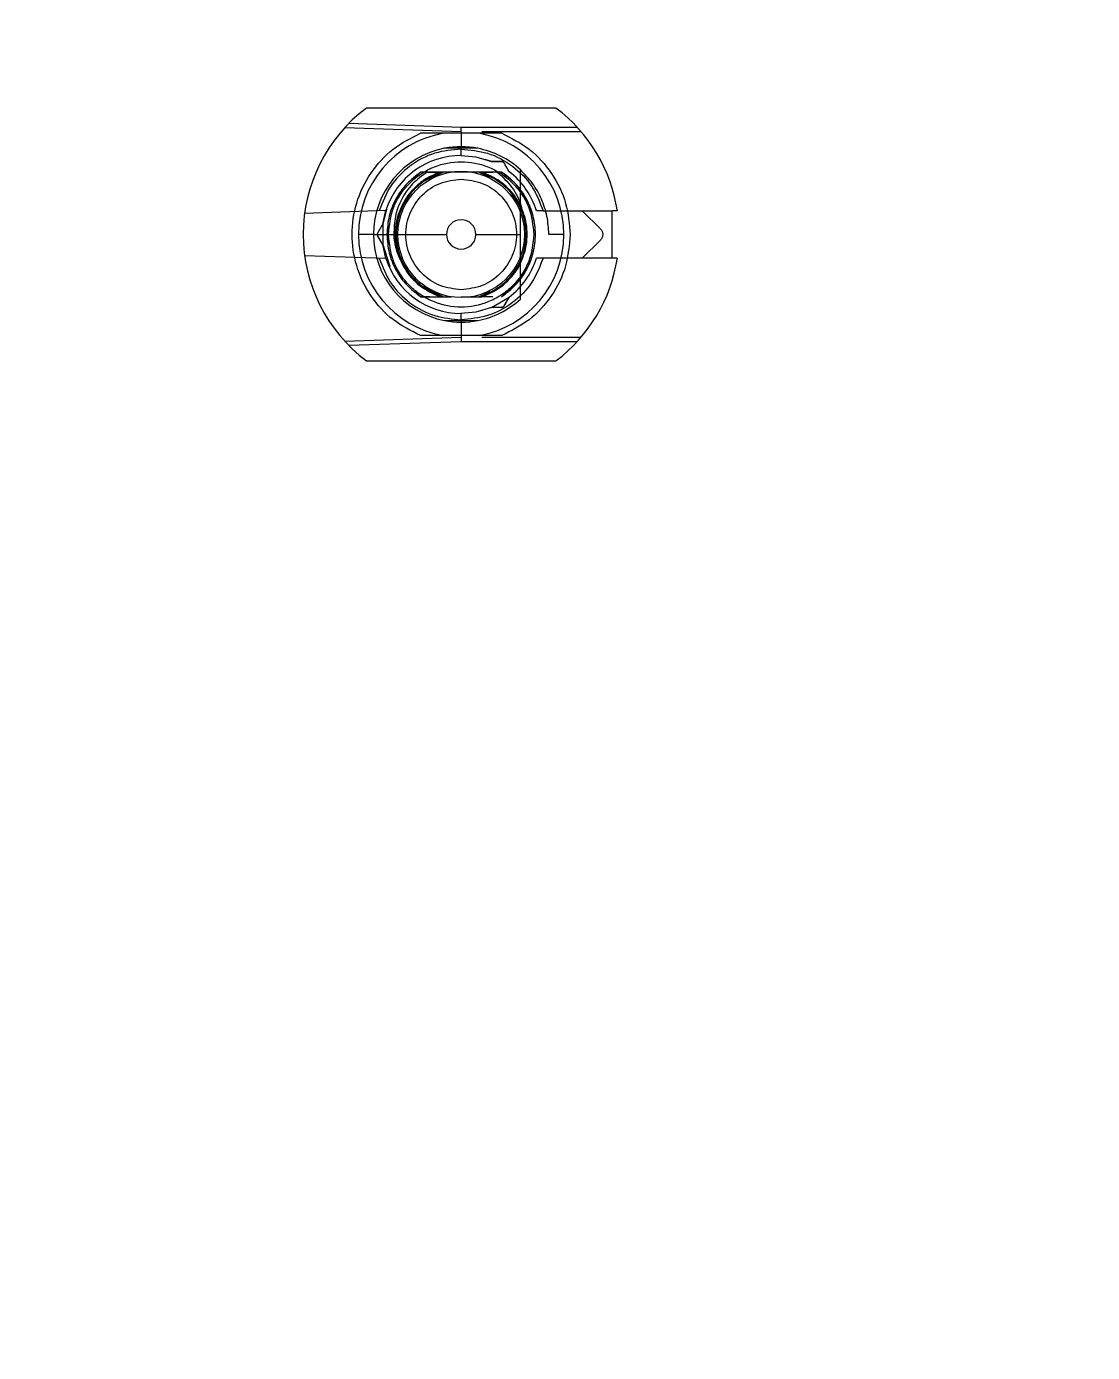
# Model space of a CAD drawing. Header units: millimetres. Extents: x -84 to 500, y -79 to 355.
# Drawn here: x 364.44 to 398.18, y 70.81 to 112.78 of the extents above; entities that cross this region are included whole.
import ezdxf
from ezdxf.lldxf.tags import DXFTag

# ---------------------------------------------------------------- set-up
doc = ezdxf.new("R2010")
doc.units = ezdxf.units.MM
doc.header["$PDSIZE"] = -1
tags = doc.linetypes.add('HIDDEN', pattern=[1.905, 1.27, -0.635]).pattern_tags.tags
tags[6:7] = [DXFTag(74, 4), DXFTag(75, 0), DXFTag(340, '0'), DXFTag(46, 1.0), DXFTag(50, 0.0), DXFTag(44, 0.0), DXFTag(45, 0.0)]
tags[4:5] = [DXFTag(74, 4), DXFTag(75, 0), DXFTag(340, '0'), DXFTag(46, 1.0), DXFTag(50, 0.0), DXFTag(44, 0.0), DXFTag(45, 0.0)]
doc.dimstyles.new('ISO-25', dxfattribs={"dimtxt": 2.5, "dimasz": 2.5, "dimexe": 1.25, "dimexo": 0.625, "dimtad": 1, "dimtxsty": 'Standard', "dimcen": 2.5, "dimadec": 0, "dimazin": 0, "dimtfac": 1, "dimtmove": 0, "dimatfit": 3, "dimfxl": 0, "dimarcsym": 0})

# ---------------------------------------------------------------- blocks, each defined once
blk = doc.blocks.new('*D13')
at = {"color": 0, "linetype": 'ByBlock', "lineweight": -2}
for p, q in [((441.397, 81.35), (448.001, 83.782)), ((448.001, 83.782), (472.474, 83.782)), ((426.45, 81.35), (441.397, 81.35))]:
    blk.add_line(p, q, dxfattribs=at)
at = {"layer": 'DEFPOINTS', "color": 0, "linetype": 'ByBlock'}
blk.add_point((425.45, 81.35), dxfattribs=at)
at = {"color": 0, "linetype": 'ByBlock', "insert": (464.302, 87.056), "char_height": 3.5, "attachment_point": 5}
blk.add_mtext('81,350', dxfattribs=at)
blk = doc.blocks.new('*D89')
at = {"color": 0, "linetype": 'ByBlock', "lineweight": -2}
for p, q in [((407.05, 106.2), (441.147, 106.2)), ((441.147, 106.2), (447.751, 99.125)), ((447.751, 99.125), (474.534, 99.125))]:
    blk.add_line(p, q, dxfattribs=at)
at = {"layer": 'DEFPOINTS', "color": 0, "linetype": 'ByBlock'}
blk.add_point((406.05, 106.2), dxfattribs=at)
at = {"color": 0, "linetype": 'ByBlock', "insert": (465.206, 102.399), "char_height": 3.5, "attachment_point": 5}
blk.add_mtext('106,200', dxfattribs=at)
blk = doc.blocks.new('*D34')
at = {"color": 0, "linetype": 'ByBlock', "lineweight": -2}
for p, q in [((426.45, 146.35), (440.106, 146.35)), ((440.106, 146.35), (446.71, 141.512)), ((446.71, 141.512), (474.683, 141.512))]:
    blk.add_line(p, q, dxfattribs=at)
at = {"layer": 'DEFPOINTS', "color": 0, "linetype": 'ByBlock'}
blk.add_point((425.45, 146.35), dxfattribs=at)
at = {"color": 0, "linetype": 'ByBlock', "insert": (464.761, 144.786), "char_height": 3.5, "attachment_point": 5}
blk.add_mtext('146,350', dxfattribs=at)
blk = doc.blocks.new('*D103')
at = {"color": 0, "linetype": 'ByBlock', "lineweight": -2}
blk.add_line((392.56, 287.37), (392.56, 345.31), dxfattribs=at)
at = {"layer": 'DEFPOINTS', "color": 0, "linetype": 'ByBlock'}
blk.add_point((392.56, 286.37), dxfattribs=at)
at = {"color": 0, "linetype": 'ByBlock', "insert": (389.286, 334.81), "char_height": 3.5, "attachment_point": 5, "rotation": 90}
blk.add_mtext('392,560', dxfattribs=at)
blk = doc.blocks.new('*D60')
at = {"color": 0, "linetype": 'ByBlock', "lineweight": -2}
for p, q in [((429.688, 279.42), (436.292, 282.059)), ((436.292, 282.059), (465.42, 282.059)), ((399.51, 279.42), (429.688, 279.42))]:
    blk.add_line(p, q, dxfattribs=at)
at = {"layer": 'DEFPOINTS', "color": 0, "linetype": 'ByBlock'}
blk.add_point((398.51, 279.42), dxfattribs=at)
at = {"color": 0, "linetype": 'ByBlock', "insert": (454.92, 285.333), "char_height": 3.5, "attachment_point": 5}
blk.add_mtext('279,420', dxfattribs=at)
blk = doc.blocks.new('*D190')
at = {"color": 0, "linetype": 'ByBlock', "lineweight": -2}
for p, q in [((429.827, 280.62), (436.431, 290.705)), ((436.431, 290.705), (464.964, 290.705)), ((361.265, 280.62), (429.827, 280.62))]:
    blk.add_line(p, q, dxfattribs=at)
at = {"layer": 'DEFPOINTS', "color": 0, "linetype": 'ByBlock'}
blk.add_point((360.265, 280.62), dxfattribs=at)
at = {"color": 0, "linetype": 'ByBlock', "insert": (454.762, 293.979), "char_height": 3.5, "attachment_point": 5}
blk.add_mtext('280,620', dxfattribs=at)
blk = doc.blocks.new('*D116')
at = {"color": 0, "linetype": 'ByBlock', "lineweight": -2}
for p, q in [((400.941, 308.34), (400.941, 337.468)), ((407.239, 301.736), (400.941, 308.34)), ((407.239, 211.51), (407.239, 301.736))]:
    blk.add_line(p, q, dxfattribs=at)
at = {"layer": 'DEFPOINTS', "color": 0, "linetype": 'ByBlock'}
blk.add_point((407.239, 210.51), dxfattribs=at)
at = {"color": 0, "linetype": 'ByBlock', "insert": (397.667, 326.968), "char_height": 3.5, "attachment_point": 5, "rotation": 90}
blk.add_mtext('407,239', dxfattribs=at)
blk = doc.blocks.new('*D91')
at = {"color": 0, "linetype": 'ByBlock', "lineweight": -2}
for p, q in [((439.745, 128), (446.349, 133.075)), ((446.349, 133.075), (473.132, 133.075)), ((355.71, 128), (439.745, 128))]:
    blk.add_line(p, q, dxfattribs=at)
at = {"layer": 'DEFPOINTS', "color": 0, "linetype": 'ByBlock'}
blk.add_point((354.71, 128), dxfattribs=at)
at = {"color": 0, "linetype": 'ByBlock', "insert": (463.805, 136.349), "char_height": 3.5, "attachment_point": 5}
blk.add_mtext('128,000', dxfattribs=at)
blk = doc.blocks.new('*D90')
at = {"color": 0, "linetype": 'ByBlock', "lineweight": -2}
for p, q in [((383.58, 122.31), (443.522, 122.31)), ((443.522, 122.31), (450.126, 119.448)), ((450.126, 119.448), (476.944, 119.448))]:
    blk.add_line(p, q, dxfattribs=at)
at = {"layer": 'DEFPOINTS', "color": 0, "linetype": 'ByBlock'}
blk.add_point((382.58, 122.31), dxfattribs=at)
at = {"color": 0, "linetype": 'ByBlock', "insert": (467.599, 122.722), "char_height": 3.5, "attachment_point": 5}
blk.add_mtext('122,310', dxfattribs=at)
blk = doc.blocks.new('*D87')
at = {"color": 0, "linetype": 'ByBlock', "lineweight": -2}
for p, q in [((355.71, 165.32), (436.663, 165.32)), ((436.663, 165.32), (443.267, 154.329)), ((443.267, 154.329), (471.24, 154.329))]:
    blk.add_line(p, q, dxfattribs=at)
at = {"layer": 'DEFPOINTS', "color": 0, "linetype": 'ByBlock'}
blk.add_point((354.71, 165.32), dxfattribs=at)
at = {"color": 0, "linetype": 'ByBlock', "insert": (461.318, 157.603), "char_height": 3.5, "attachment_point": 5}
blk.add_mtext('165,320', dxfattribs=at)
blk = doc.blocks.new('*D86')
at = {"color": 0, "linetype": 'ByBlock', "lineweight": -2}
for p, q in [((435.679, 169.72), (442.283, 178.623)), ((442.283, 178.623), (470.256, 178.623)), ((383.58, 169.72), (435.679, 169.72))]:
    blk.add_line(p, q, dxfattribs=at)
at = {"layer": 'DEFPOINTS', "color": 0, "linetype": 'ByBlock'}
blk.add_point((382.58, 169.72), dxfattribs=at)
at = {"color": 0, "linetype": 'ByBlock', "insert": (460.334, 181.897), "char_height": 3.5, "attachment_point": 5}
blk.add_mtext('169,720', dxfattribs=at)
blk = doc.blocks.new('*D93')
at = {"color": 0, "linetype": 'ByBlock', "lineweight": -2}
for p, q in [((432.054, 211.35), (437.709, 213.37)), ((437.709, 213.37), (464.527, 213.37)), ((426.45, 211.35), (432.054, 211.35))]:
    blk.add_line(p, q, dxfattribs=at)
at = {"layer": 'DEFPOINTS', "color": 0, "linetype": 'ByBlock'}
blk.add_point((425.45, 211.35), dxfattribs=at)
at = {"color": 0, "linetype": 'ByBlock', "insert": (455.182, 216.644), "char_height": 3.5, "attachment_point": 5}
blk.add_mtext('211,350', dxfattribs=at)
blk = doc.blocks.new('*D94')
at = {"color": 0, "linetype": 'ByBlock', "lineweight": -2}
for p, q in [((432.095, 298.31), (435.867, 300.366)), ((435.867, 300.366), (463.84, 300.366)), ((426.491, 298.31), (432.095, 298.31))]:
    blk.add_line(p, q, dxfattribs=at)
at = {"layer": 'DEFPOINTS', "color": 0, "linetype": 'ByBlock'}
blk.add_point((425.491, 298.31), dxfattribs=at)
at = {"color": 0, "linetype": 'ByBlock', "insert": (453.918, 303.64), "char_height": 3.5, "attachment_point": 5}
blk.add_mtext('298,310', dxfattribs=at)
blk = doc.blocks.new('*D100')
at = {"color": 0, "linetype": 'ByBlock', "lineweight": -2}
for p, q in [((438.404, 304.8), (441.522, 311.942)), ((441.522, 311.942), (469.46, 311.942)), ((432.8, 304.8), (438.404, 304.8))]:
    blk.add_line(p, q, dxfattribs=at)
at = {"layer": 'DEFPOINTS', "color": 0, "linetype": 'ByBlock'}
blk.add_point((431.8, 304.8), dxfattribs=at)
at = {"color": 0, "linetype": 'ByBlock', "insert": (459.555, 315.216), "char_height": 3.5, "attachment_point": 5}
blk.add_mtext('304,800', dxfattribs=at)
blk = doc.blocks.new('*D102')
at = {"color": 0, "linetype": 'ByBlock', "lineweight": -2}
for p, q in [((423.034, 313.81), (423.034, 341.188)), ((431.8, 311.404), (423.034, 313.81)), ((431.8, 305.8), (431.8, 311.404))]:
    blk.add_line(p, q, dxfattribs=at)
at = {"layer": 'DEFPOINTS', "color": 0, "linetype": 'ByBlock'}
blk.add_point((431.8, 304.8), dxfattribs=at)
at = {"color": 0, "linetype": 'ByBlock', "insert": (419.76, 331.563), "char_height": 3.5, "attachment_point": 5, "rotation": 90}
blk.add_mtext('431,800', dxfattribs=at)
blk = doc.blocks.new('*D114')
at = {"color": 0, "linetype": 'ByBlock', "lineweight": -2}
for p, q in [((427.163, 240.585), (433.767, 246.415)), ((433.767, 246.415), (462.895, 246.415)), ((407.051, 240.585), (427.163, 240.585))]:
    blk.add_line(p, q, dxfattribs=at)
at = {"layer": 'DEFPOINTS', "color": 0, "linetype": 'ByBlock'}
blk.add_point((406.051, 240.585), dxfattribs=at)
at = {"color": 0, "linetype": 'ByBlock', "insert": (452.395, 249.689), "char_height": 3.5, "attachment_point": 5}
blk.add_mtext('240,585', dxfattribs=at)
blk = doc.blocks.new('*D117')
at = {"color": 0, "linetype": 'ByBlock', "lineweight": -2}
for p, q in [((375.623, 311.577), (375.623, 340.11)), ((378.2, 304.973), (375.623, 311.577)), ((378.2, 242.005), (378.2, 304.973))]:
    blk.add_line(p, q, dxfattribs=at)
at = {"layer": 'DEFPOINTS', "color": 0, "linetype": 'ByBlock'}
blk.add_point((378.2, 241.005), dxfattribs=at)
at = {"color": 0, "linetype": 'ByBlock', "insert": (372.349, 329.907), "char_height": 3.5, "attachment_point": 5, "rotation": 90}
blk.add_mtext('378,200', dxfattribs=at)
blk = doc.blocks.new('*D188')
at = {"color": 0, "linetype": 'ByBlock', "lineweight": -2}
for p, q in [((366.99, 308.283), (366.99, 337.411)), ((375.63, 301.679), (366.99, 308.283)), ((375.63, 176.67), (375.63, 301.679))]:
    blk.add_line(p, q, dxfattribs=at)
at = {"layer": 'DEFPOINTS', "color": 0, "linetype": 'ByBlock'}
blk.add_point((375.63, 175.67), dxfattribs=at)
at = {"color": 0, "linetype": 'ByBlock', "insert": (363.716, 326.911), "char_height": 3.5, "attachment_point": 5, "rotation": 90}
blk.add_mtext('375,630', dxfattribs=at)

msp = doc.modelspace()

# ---------------------------------------------------------------- linework, layer by layer
at = {"color": 7, "linetype": 'Continuous', "lineweight": 15}
for p, q in [((381.2, 110.2), (375.2, 110.2)), ((383.1434, 106.95), (382.975, 106.95)), ((382.975, 105.45), (382.975, 106.95)), ((375.425, 106.2), (374.95, 106.2)), ((375.425, 106.2), (377.7352, 106.2)), ((378.6648, 106.2), (380.075, 106.2)), ((381.45, 106.2), (380.975, 106.2)), ((383.1434, 105.45), (382.975, 105.45)), ((375.2, 102.2), (381.2, 102.2))]:
    msp.add_line(p, q, dxfattribs=at)
at = {"color": 7, "linetype": 'HIDDEN', "lineweight": 0}
for p, q in [((378.2, 109.45), (374.5143, 109.5787)), ((374.6475, 109.7185), (378.2, 109.5944)), ((378.2, 109.45), (378.2, 109.5943)), ((378.2, 109.5943), (381.8713, 109.5943)), ((378.2, 109.45), (378.2, 108.9)), ((381.9997, 109.45), (378.8503, 109.45)), ((378.2, 108.7), (378.2, 108.9)), ((379.1599, 108.5084), (378.9577, 108.5664)), ((379.1599, 108.5084), (379.475, 108.5084)), ((376.9265, 108.175), (376.653, 107.9458)), ((377.5491, 108.175), (376.9265, 108.175)), ((377.5491, 108.175), (377.0368, 107.9116)), ((377.0775, 107.9126), (377.634, 108.175)), ((377.634, 108.175), (377.0775, 107.9126)), ((377.0775, 107.9126), (377.634, 108.175)), ((377.634, 108.175), (377.0775, 107.9126)), ((377.8848, 108.175), (377.1274, 108.175)), ((377.1274, 108.175), (377.5491, 108.175)), ((378.5152, 108.175), (377.8848, 108.175)), ((379.4735, 108.175), (378.5152, 108.175)), ((378.766, 108.175), (379.0833, 108.0254)), ((379.0789, 108.0275), (378.766, 108.175)), ((379.2009, 108.175), (378.8509, 108.175)), ((378.8509, 108.175), (379.2009, 108.175)), ((379.1657, 108.0131), (378.8509, 108.175)), ((379.6518, 108.0256), (379.4735, 108.175)), ((376.3755, 107.6566), (376.1648, 107.375)), ((373.2458, 106.875), (375.8199, 106.9649)), ((375.84, 107.0008), (375.7209, 106.5229)), ((375.7209, 106.5229), (375.8199, 106.9649)), ((380.7937, 106.95), (382.975, 106.95)), ((382.0348, 106.95), (382.6081, 106.3768)), ((375.5634, 106.25), (375.7209, 106.5229)), ((375.7209, 106.5229), (375.7209, 105.8771)), ((375.8832, 106.4649), (375.85, 106.2)), ((375.85, 106.2), (375.8906, 105.8763)), ((375.85, 106.2), (375.8889, 105.8897)), ((375.7209, 105.8771), (375.5634, 106.15)), ((375.8199, 105.4351), (375.7209, 105.8771)), ((375.7209, 105.8771), (375.9411, 105.189)), ((382.6081, 106.0232), (382.0348, 105.45)), ((375.8199, 105.4351), (373.2458, 105.525)), ((382.975, 105.45), (380.7937, 105.45)), ((377.634, 104.225), (376.9285, 104.5862)), ((379.4226, 104.519), (378.8509, 104.225)), ((379.4226, 104.5189), (378.8509, 104.225)), ((380.0892, 104.8024), (379.4735, 104.225)), ((376.729, 104.3904), (376.9265, 104.225)), ((376.7872, 104.3418), (376.9265, 104.225)), ((377.1991, 104.225), (376.9265, 104.225)), ((376.9265, 104.225), (377.5491, 104.225)), ((377.0351, 104.4893), (377.5491, 104.225)), ((377.5491, 104.225), (377.0351, 104.4893)), ((377.634, 104.225), (377.1019, 104.4759)), ((377.1019, 104.4759), (377.634, 104.225)), ((377.634, 104.225), (377.1019, 104.4759)), ((377.1019, 104.4759), (377.634, 104.225)), ((377.1021, 104.4548), (377.5491, 104.225)), ((377.5491, 104.225), (377.1021, 104.4548)), ((377.634, 104.225), (377.1641, 104.4466)), ((377.1642, 104.4465), (377.634, 104.225)), ((377.634, 104.225), (377.8848, 104.225)), ((378.2, 104.225), (378.4681, 104.225)), ((378.2816, 104.225), (378.5152, 104.225)), ((378.5152, 104.225), (378.766, 104.225)), ((379.105, 104.3848), (378.766, 104.225)), ((378.766, 104.225), (379.105, 104.3848)), ((378.8509, 104.225), (379.092, 104.349)), ((379.2009, 104.225), (378.8509, 104.225)), ((379.1599, 103.8916), (379.7191, 104.2145)), ((379.4735, 104.225), (379.7095, 104.4228)), ((379.7191, 104.2145), (379.5616, 103.9416)), ((378.2, 103.5), (378.2, 103.7)), ((377.6756, 103.475), (377.6756, 103.475)), ((378.2, 103.5), (378.2, 102.95)), ((374.5143, 102.8213), (378.2, 102.95)), ((378.2, 102.95), (378.2, 102.8056)), ((378.8503, 102.95), (381.9997, 102.95)), ((378.2, 102.8056), (374.6475, 102.6815)), ((381.8713, 102.8057), (378.2, 102.8057))]:
    msp.add_line(p, q, dxfattribs=at)
at = {"color": 7, "linetype": 'HIDDEN', "lineweight": 0, "flags": 128}
for points in [[(378.2, 108.7), (378.6656, 108.6563), (379.1599, 108.5084)], [(376.9265, 108.175), (376.9265, 108.175)], [(376.9265, 108.175), (376.9265, 108.175)], [(376.9265, 108.175), (376.9265, 108.175)], [(376.9265, 108.175), (376.9265, 108.175)], [(376.9265, 108.175), (376.9265, 108.175)], [(376.9265, 108.175), (376.9265, 108.175)], [(376.9265, 108.175), (376.9265, 108.175)], [(377.1728, 107.9792), (377.1728, 107.9792)], [(377.8848, 108.175), (377.8848, 108.175)], [(378.5152, 108.175), (378.5152, 108.175)], [(379.4735, 108.175), (379.4735, 108.175)], [(379.4735, 108.175), (379.4735, 108.175)], [(379.4735, 108.175), (379.4735, 108.175)], [(379.4735, 108.175), (379.4735, 108.175)], [(379.4735, 108.175), (379.4735, 108.175)], [(379.4735, 108.175), (379.4735, 108.175)], [(379.4735, 108.175), (379.4735, 108.175)], [(379.4735, 108.175), (379.4735, 108.175)], [(376.4208, 107.2272), (376.4208, 107.2272)], [(380.1292, 106.9761), (380.133, 106.9475), (380.1331, 106.9386), (380.1329, 106.9373), (380.1325, 106.9364), (380.1323, 106.9363), (380.1323, 106.9362), (380.1322, 106.9362), (380.1322, 106.9362), (380.1322, 106.9362), (380.1322, 106.9362), (380.1322, 106.9362), (380.1323, 106.9362), (380.1325, 106.9362), (380.1326, 106.9362), (380.1326, 106.9362), (380.1326, 106.9362), (380.1326, 106.9362), (380.1326, 106.9362), (380.1325, 106.9362), (380.1323, 106.9361), (380.1321, 106.9361), (380.132, 106.936), (380.132, 106.936), (380.1319, 106.936), (380.1319, 106.936), (380.1319, 106.936), (380.1319, 106.936), (380.1316, 106.936), (380.1312, 106.9361), (380.1306, 106.9365), (380.1279, 106.9394), (380.0637, 107.0689), (379.9766, 107.2319)], [(376.9265, 104.225), (376.9265, 104.225)], [(377.634, 104.225), (377.634, 104.225)], [(377.634, 104.225), (377.634, 104.225)], [(377.634, 104.225), (377.634, 104.225)], [(377.634, 104.225), (377.634, 104.225)], [(377.634, 104.225), (377.634, 104.225)], [(377.634, 104.225), (377.634, 104.225)], [(377.634, 104.225), (377.634, 104.225)], [(377.634, 104.225), (377.634, 104.225)], [(378.766, 104.225), (378.766, 104.225)], [(378.766, 104.225), (378.766, 104.225)], [(378.766, 104.225), (378.766, 104.225)], [(378.766, 104.225), (378.766, 104.225)], [(378.766, 104.225), (378.766, 104.225)], [(379.4735, 104.225), (379.4735, 104.225)], [(379.1599, 103.8916), (378.6656, 103.7437), (378.1915, 103.7)]]:
    msp.add_lwpolyline(points, dxfattribs=at)
at = {"color": 7, "linetype": 'HIDDEN', "lineweight": 0}
msp.add_circle((378.2, 106.2), 2, dxfattribs=at)
at = {"color": 7, "linetype": 'Continuous', "lineweight": 15}
for radius, start, end in [(5, 126.8699, 233.1301), (5, 8.62693, 53.1301), (3.25, 100.06327, 180), (3.25, 0, 79.93673), (2.775, 100.89295, 180), (2.775, 79.10668, 100.89376), (2.775, 47.49336, 79.10705), (0.4648, 0, 180), (3.25, 180, 259.93673), (2.775, 180, 259.10705), (0.4648, 180, 0), (3.25, 280.06327, 0), (5, 306.8699, 351.37307), (2.775, 280.89324, 312.50663), (2.775, 259.10676, 280.89295)]:
    msp.add_arc((378.2, 106.2), radius, start, end, dxfattribs=at)
at = {"color": 7, "linetype": 'HIDDEN', "lineweight": 0}
for radius, start, end in [(2.5, 90, 162.18431), (2.35, 323.50581, 57.18508), (2.5, 17.4576, 52.57976), (2.5, 197.81569, 270), (2.5, 307.42024, 342.5424)]:
    msp.add_arc((378.2, 106.2), radius, start, end, dxfattribs=at)
at = {"color": 7, "linetype": 'Continuous', "lineweight": 15}
for points, knots in [([(376.9106, 103), (376.6116, 103.1509), (375.9999, 103.4597), (375.2978, 104.243), (374.8494, 105.1827), (374.7014, 106.2), (374.8494, 107.2173), (375.2978, 108.157), (375.9999, 108.9403), (376.6116, 109.2491), (376.9106, 109.4)], [0, 0, 0, 0, 0.1222036, 0.25, 0.3777964, 0.5, 0.6222036, 0.75, 0.8777964, 1, 1, 1, 1]), ([(377.6321, 109.4), (377.6316, 109.4), (377.6304, 109.4), (377.6187, 109.4), (377.5752, 109.4), (377.3787, 109.4), (377.1448, 109.4), (376.9486, 109.4), (376.9106, 109.4)], [0, 0, 0, 0, 0.0169294, 0.0393005, 0.081695, 0.2361978, 0.8521567, 1, 1, 1, 1]), ([(378.7679, 109.4), (378.592, 109.4), (378.2395, 109.4), (377.8464, 109.4), (377.654, 109.4), (377.6321, 109.4)], [0, 0, 0, 0, 0.46910025, 0.93961319, 1, 1, 1, 1]), ([(379.4894, 109.4), (379.3549, 109.4), (379.1811, 109.4), (378.9868, 109.4), (378.9062, 109.4), (378.8522, 109.4), (378.8126, 109.4), (378.7864, 109.4), (378.7724, 109.4), (378.7683, 109.4), (378.768, 109.4), (378.7679, 109.4)], [0, 0, 0, 0, 0.5219302, 0.6747067, 0.7796367, 0.8517307, 0.9016652, 0.9545658, 0.9758811, 0.9930943, 1, 1, 1, 1]), ([(379.4894, 109.4), (379.7891, 109.2488), (380.4023, 108.9395), (381.1003, 108.1546), (381.5658, 107.2129), (381.6224, 106.5285), (381.65, 106.194)], [0, 0, 0, 0, 0.2443904, 0.5, 0.7556096, 1, 1, 1, 1]), ([(378.7244, 108.925), (378.4343, 108.925), (378.0812, 108.925), (377.737, 108.925), (377.6756, 108.925)], [0, 0, 0, 0, 0.821497, 1, 1, 1, 1]), ([(380.075, 106.2), (380.075, 106.3949), (380.075, 106.8993), (380.075, 107.5811), (380.075, 108.0301), (380.075, 108.2457)], [0, 0, 0, 0, 0.2465257, 0.6381396, 1, 1, 1, 1]), ([(380.975, 106.2), (380.9636, 106.3918), (380.9407, 106.7753), (380.7559, 107.3245), (380.476, 107.8317), (380.2087, 108.1077), (380.075, 108.2457)], [0, 0, 0, 0, 0.2500002, 0.5000003, 0.7500002, 1, 1, 1, 1]), ([(381.65, 106.194), (381.6214, 105.8605), (381.5628, 105.1783), (381.0966, 104.2405), (380.3997, 103.4589), (379.7883, 103.1507), (379.4894, 103)], [0, 0, 0, 0, 0.2444238, 0.5, 0.7555762, 1, 1, 1, 1]), ([(380.075, 104.1543), (380.075, 104.5919), (380.075, 105.1948), (380.075, 105.9837), (380.075, 106.2)], [0, 0, 0, 0, 0.7257574, 1, 1, 1, 1]), ([(377.6756, 103.475), (377.9657, 103.475), (378.3188, 103.475), (378.663, 103.475), (378.7244, 103.475)], [0, 0, 0, 0, 0.8214863, 1, 1, 1, 1]), ([(377.6321, 103), (377.6316, 103), (377.6304, 103), (377.6187, 103), (377.5752, 103), (377.3787, 103), (377.1448, 103), (376.9486, 103), (376.9106, 103)], [0, 0, 0, 0, 0.01692941, 0.03930051, 0.08169503, 0.23619785, 0.85215674, 1, 1, 1, 1]), ([(378.7679, 103), (378.592, 103), (378.2395, 103), (377.8464, 103), (377.654, 103), (377.6321, 103)], [0, 0, 0, 0, 0.4691002, 0.9396132, 1, 1, 1, 1]), ([(379.4894, 103), (379.3549, 103), (379.1811, 103), (378.9868, 103), (378.9062, 103), (378.8522, 103), (378.8126, 103), (378.7864, 103), (378.7724, 103), (378.7683, 103), (378.768, 103), (378.7679, 103)], [0, 0, 0, 0, 0.52193018, 0.67470674, 0.7796367, 0.85173069, 0.90166518, 0.95456581, 0.97588111, 0.99309434, 1, 1, 1, 1])]:
    msp.add_open_spline(points, degree=3, knots=knots, dxfattribs=at)
at = {"color": 7, "linetype": 'HIDDEN', "lineweight": 0}
for points, knots in [([(378.2, 108.9), (377.918, 108.8743), (377.3388, 108.8216), (376.5542, 108.3957), (375.9253, 107.7621), (375.7122, 107.221), (375.6084, 106.9575)], [0, 0, 0, 0, 0.2434225, 0.5, 0.7565775, 1, 1, 1, 1]), ([(378.2, 108.9), (378.4826, 108.8742), (379.0631, 108.8212), (379.8491, 108.3935), (380.4783, 107.7572), (380.6905, 107.2143), (380.7937, 106.95)], [0, 0, 0, 0, 0.2433924, 0.5, 0.7566076, 1, 1, 1, 1]), ([(375.9, 106.2), (375.9309, 106.4892), (375.9786, 106.9357), (376.2649, 107.4719), (376.5621, 107.8373), (376.9281, 108.1365), (377.4641, 108.4138), (378.2, 108.5558), (378.9357, 108.4138), (379.4718, 108.1366), (379.8377, 107.8375), (380.135, 107.472), (380.4214, 106.9359), (380.4691, 106.4892), (380.5, 106.2)], [0, 0, 0, 0, 0.1197215, 0.1848235, 0.25, 0.315102, 0.3802785, 0.5, 0.6197215, 0.6848235, 0.75, 0.815102, 0.8802785, 1, 1, 1, 1]), ([(379.475, 108.5084), (379.393, 108.5084), (379.2846, 108.5084), (379.1881, 108.5084), (379.1635, 108.5084), (379.1611, 108.5084), (379.1599, 108.5084)], [0, 0, 0, 0, 0.6386768, 0.8437391, 0.9249986, 1, 1, 1, 1]), ([(379.475, 108.5084), (379.4837, 108.5077), (379.5011, 108.5064), (379.5255, 108.4958), (379.5469, 108.48), (379.5567, 108.4656), (379.5616, 108.4584)], [0, 0, 0, 0, 0.2508005, 0.5000001, 0.7491996, 1, 1, 1, 1]), ([(379.5616, 108.4584), (379.5575, 108.4649), (379.5519, 108.4737), (379.5385, 108.4859), (379.5311, 108.4912), (379.5256, 108.4947), (379.5197, 108.4979), (379.5112, 108.5018), (379.4934, 108.5077), (379.4828, 108.5081), (379.475, 108.5084)], [0, 0, 0, 0, 0.3001484, 0.4066758, 0.452606, 0.4958734, 0.5400992, 0.5867242, 0.6945387, 1, 1, 1, 1]), ([(379.7191, 108.1855), (379.7186, 108.1865), (379.7173, 108.1886), (379.705, 108.21), (379.6748, 108.2622), (379.6246, 108.3493), (379.5837, 108.4201), (379.5616, 108.4584)], [0, 0, 0, 0, 0.074114, 0.1549226, 0.3599105, 0.65372, 1, 1, 1, 1]), ([(377.1274, 108.175), (376.9645, 108.0578), (376.6408, 107.825), (376.3, 107.332), (376.0862, 106.7806), (376.076, 106.3926), (376.0709, 106.2)], [0, 0, 0, 0, 0.2550541, 0.5067387, 0.755054, 1, 1, 1, 1]), ([(377.5491, 108.175), (377.4118, 108.1202), (377.1373, 108.0106), (376.7814, 107.7406), (376.4873, 107.4075), (376.2712, 107.0182), (376.1415, 106.5923), (376.1064, 106.1493), (376.1596, 105.7058), (376.2716, 105.4322), (376.3275, 105.2954)], [0, 0, 0, 0, 0.1250001, 0.2500003, 0.3750004, 0.5000004, 0.6250004, 0.7500003, 0.8750002, 1, 1, 1, 1]), ([(377.5491, 104.225), (377.3492, 104.3117), (376.9493, 104.4852), (376.4881, 104.9635), (376.1888, 105.5483), (376.0863, 106.2), (376.1888, 106.8516), (376.4881, 107.4365), (376.9493, 107.9148), (377.3491, 108.0883), (377.5491, 108.175)], [0, 0, 0, 0, 0.125, 0.25, 0.375, 0.5, 0.6250001, 0.75, 0.875, 1, 1, 1, 1]), ([(376.9285, 104.5862), (376.7902, 104.7143), (376.5135, 104.9704), (376.2502, 105.4789), (376.1259, 106.0328), (376.1588, 106.6013), (376.3436, 107.1399), (376.6683, 107.6055), (377.1045, 107.9765), (377.4575, 108.1088), (377.634, 108.175)], [0, 0, 0, 0, 0.125, 0.2500002, 0.3750006, 0.5000009, 0.6250009, 0.7500008, 0.8750004, 1, 1, 1, 1]), ([(377.634, 108.175), (377.4272, 108.0941), (377.0135, 107.9323), (376.5312, 107.4558), (376.2174, 106.864), (376.1096, 106.2), (376.2173, 105.536), (376.5313, 104.9442), (377.0135, 104.4678), (377.4272, 104.3059), (377.634, 104.225)], [0, 0, 0, 0, 0.12500004, 0.24999992, 0.3749999, 0.49999997, 0.62499996, 0.74999986, 0.87499993, 1, 1, 1, 1]), ([(377.634, 108.175), (377.6336, 108.175), (377.6329, 108.175), (377.626, 108.175), (377.5994, 108.175), (377.5709, 108.175), (377.5491, 108.175)], [0, 0, 0, 0, 0.0688628, 0.1453806, 0.3448142, 1, 1, 1, 1]), ([(377.634, 108.175), (377.6336, 108.175), (377.6329, 108.175), (377.626, 108.175), (377.5994, 108.175), (377.5709, 108.175), (377.5491, 108.175)], [0, 0, 0, 0, 0.0689465, 0.145569, 0.3451359, 1, 1, 1, 1]), ([(377.5491, 108.175), (377.5707, 108.175), (377.5988, 108.175), (377.626, 108.175), (377.6329, 108.175), (377.6337, 108.175), (377.634, 108.175)], [0, 0, 0, 0, 0.65958745, 0.85542079, 0.93056878, 1, 1, 1, 1]), ([(378.766, 108.175), (378.7664, 108.175), (378.7671, 108.175), (378.774, 108.175), (378.8006, 108.175), (378.8291, 108.175), (378.8509, 108.175)], [0, 0, 0, 0, 0.0689112, 0.1454773, 0.3449614, 1, 1, 1, 1]), ([(378.8509, 108.175), (378.8293, 108.175), (378.8012, 108.175), (378.774, 108.175), (378.7671, 108.175), (378.7664, 108.175), (378.766, 108.175)], [0, 0, 0, 0, 0.65932641, 0.85527652, 0.93050986, 1, 1, 1, 1]), ([(378.766, 108.175), (378.7663, 108.175), (378.7671, 108.175), (378.7739, 108.175), (378.8006, 108.175), (378.8291, 108.175), (378.8509, 108.175)], [0, 0, 0, 0, 0.0688397, 0.1453138, 0.3446789, 1, 1, 1, 1]), ([(378.8509, 108.175), (378.8293, 108.175), (378.8012, 108.175), (378.7739, 108.175), (378.7671, 108.175), (378.7663, 108.175), (378.766, 108.175)], [0, 0, 0, 0, 0.659561, 0.8553789, 0.9305367, 1, 1, 1, 1]), ([(378.766, 108.175), (378.9728, 108.0941), (379.3865, 107.9323), (379.8687, 107.4557), (380.1826, 106.864), (380.2904, 106.2), (380.1827, 105.536), (379.8687, 104.9443), (379.3865, 104.4677), (378.9728, 104.3059), (378.766, 104.225)], [0, 0, 0, 0, 0.12499992, 0.24999994, 0.37500003, 0.50000005, 0.62499996, 0.75000004, 0.87500012, 1, 1, 1, 1]), ([(378.766, 104.225), (378.9728, 104.3059), (379.3865, 104.4677), (379.8687, 104.9443), (380.1827, 105.536), (380.2904, 106.2), (380.1826, 106.864), (379.8687, 107.4557), (379.3865, 107.9323), (378.9728, 108.0941), (378.766, 108.175)], [0, 0, 0, 0, 0.1249999, 0.25, 0.375, 0.4999999, 0.625, 0.7500001, 0.8750001, 1, 1, 1, 1]), ([(378.766, 108.175), (378.9728, 108.094), (379.3865, 107.9322), (379.8687, 107.4557), (380.1826, 106.864), (380.2904, 106.2), (380.1826, 105.536), (379.8687, 104.9443), (379.3865, 104.4678), (378.9728, 104.306), (378.766, 104.225)], [0, 0, 0, 0, 0.1250001, 0.2500001, 0.375, 0.5, 0.6249999, 0.7499998, 0.8749999, 1, 1, 1, 1]), ([(378.766, 104.225), (378.9728, 104.306), (379.3865, 104.4678), (379.8687, 104.9443), (380.1826, 105.536), (380.2904, 106.2), (380.1826, 106.864), (379.8687, 107.4557), (379.3865, 107.9322), (378.9728, 108.094), (378.766, 108.175)], [0, 0, 0, 0, 0.12500013, 0.25000015, 0.37500012, 0.50000004, 0.62499996, 0.7499999, 0.87499991, 1, 1, 1, 1]), ([(378.766, 108.1749), (378.9728, 108.094), (379.3865, 107.9322), (379.8687, 107.4557), (380.1826, 106.864), (380.2904, 106.2), (380.1826, 105.536), (379.8687, 104.9443), (379.3865, 104.4678), (378.9728, 104.306), (378.766, 104.225)], [0, 0, 0, 0, 0.125, 0.2499999, 0.3749997, 0.4999996, 0.6249996, 0.7499996, 0.8749997, 1, 1, 1, 1]), ([(378.766, 104.225), (378.9728, 104.306), (379.3865, 104.4678), (379.8687, 104.9443), (380.1826, 105.536), (380.2904, 106.2), (380.1826, 106.864), (379.8687, 107.4557), (379.3865, 107.9322), (378.9728, 108.094), (378.766, 108.1749)], [0, 0, 0, 0, 0.1250003, 0.2500004, 0.3750004, 0.5000004, 0.6250003, 0.7500001, 0.875, 1, 1, 1, 1]), ([(379.5754, 104.6701), (379.6847, 104.7687), (379.9555, 105.0131), (380.2077, 105.5525), (380.3146, 106.1989), (380.211, 106.852), (379.912, 107.4364), (379.4507, 107.9149), (379.0508, 108.0883), (378.8509, 108.175)], [0, 0, 0, 0, 0.1013776, 0.2511479, 0.4009184, 0.550689, 0.7004591, 0.8502298, 1, 1, 1, 1]), ([(378.8509, 108.175), (379.0508, 108.0883), (379.4507, 107.9149), (379.912, 107.4364), (380.2109, 106.852), (380.3149, 106.1986), (380.2065, 105.5535), (379.9731, 105.0405), (379.7285, 104.8164), (379.6441, 104.7391)], [0, 0, 0, 0, 0.1532182, 0.3064365, 0.4596547, 0.6128729, 0.7660911, 0.9193093, 1, 1, 1, 1]), ([(378.8509, 104.225), (379.0508, 104.3117), (379.4507, 104.4852), (379.9119, 104.9635), (380.2112, 105.5483), (380.3136, 106.2), (380.2112, 106.8516), (379.9119, 107.4365), (379.4507, 107.9148), (379.0508, 108.0883), (378.8509, 108.175)], [0, 0, 0, 0, 0.1249999, 0.2499999, 0.3749998, 0.4999998, 0.6249998, 0.7499998, 0.8749999, 1, 1, 1, 1]), ([(378.8509, 108.175), (379.0508, 108.0883), (379.4507, 107.9149), (379.9119, 107.4364), (380.2109, 106.8519), (380.3145, 106.1989), (380.2078, 105.5524), (379.9529, 105.0092), (379.6784, 104.7618), (379.5655, 104.6601)], [0, 0, 0, 0, 0.1492875, 0.2985749, 0.4478623, 0.5971496, 0.746437, 0.8957243, 1, 1, 1, 1]), ([(379.8849, 104.9813), (379.9961, 105.1687), (380.2184, 105.5436), (380.3117, 106.2013), (380.2117, 106.8513), (379.9117, 107.4366), (379.4507, 107.9148), (379.0508, 108.0883), (378.8509, 108.175)], [0, 0, 0, 0, 0.1666667, 0.3333333, 0.5, 0.6666666, 0.8333333, 1, 1, 1, 1]), ([(378.8509, 108.175), (379.0508, 108.0883), (379.4507, 107.9149), (379.9119, 107.4364), (380.211, 106.8519), (380.3142, 106.1992), (380.2091, 105.5513), (379.9276, 104.969), (379.6149, 104.692), (379.4654, 104.5595)], [0, 0, 0, 0, 0.14456338, 0.28912675, 0.43369012, 0.57825348, 0.72281683, 0.86738019, 1, 1, 1, 1]), ([(379.339, 108.175), (379.5058, 108.0223), (379.8396, 107.7168), (380.0537, 107.2644), (380.1199, 107.0117), (380.1293, 106.9761)], [0, 0, 0, 0, 0.461832, 0.924144, 1, 1, 1, 1]), ([(380.7937, 106.95), (380.7659, 106.95), (380.7107, 106.95), (380.6425, 106.95), (380.5935, 106.95), (380.5877, 106.95), (380.5848, 106.95)], [0, 0, 0, 0, 0.2586201, 0.5136175, 0.7560903, 1, 1, 1, 1]), ([(380.5, 106.2), (380.4691, 105.9108), (380.4214, 105.4643), (380.1351, 104.9281), (379.8379, 104.5627), (379.4719, 104.2635), (378.9359, 103.9862), (378.2, 103.8442), (377.4643, 103.9862), (376.9282, 104.2634), (376.5623, 104.5625), (376.265, 104.928), (375.9786, 105.4641), (375.9309, 105.9108), (375.9, 106.2)], [0, 0, 0, 0, 0.11972147, 0.18482351, 0.24999997, 0.31510204, 0.38027853, 0.5, 0.61972147, 0.68482351, 0.74999997, 0.81510204, 0.88027853, 1, 1, 1, 1]), ([(376.3275, 105.2954), (376.2595, 105.4381), (376.1226, 105.725), (376.0882, 106.041), (376.0709, 106.2)], [0, 0, 0, 0, 0.4970634, 1, 1, 1, 1]), ([(375.6084, 105.4425), (375.7122, 105.179), (375.9253, 104.6379), (376.5542, 104.0043), (377.3388, 103.5784), (377.918, 103.5257), (378.2, 103.5)], [0, 0, 0, 0, 0.2434225, 0.5, 0.7565775, 1, 1, 1, 1]), ([(376.2605, 105.4829), (376.3357, 105.3101), (376.4976, 104.9381), (376.9522, 104.4863), (377.3501, 104.3121), (377.5491, 104.225)], [0, 0, 0, 0, 0.3025439, 0.6512717, 1, 1, 1, 1]), ([(380.7937, 105.45), (380.6905, 105.1857), (380.4783, 104.6428), (379.8491, 104.0065), (379.0631, 103.5788), (378.4826, 103.5258), (378.2, 103.5)], [0, 0, 0, 0, 0.24339238, 0.5, 0.75660762, 1, 1, 1, 1]), ([(380.7937, 105.45), (380.766, 105.45), (380.7109, 105.45), (380.6427, 105.45), (380.5935, 105.45), (380.5877, 105.45), (380.5848, 105.45)], [0, 0, 0, 0, 0.25810539, 0.51259537, 0.75559383, 1, 1, 1, 1]), ([(376.3275, 105.2954), (376.4101, 105.1613), (376.5744, 104.8944), (376.8109, 104.6886), (376.9285, 104.5862)], [0, 0, 0, 0, 0.502467, 1, 1, 1, 1]), ([(379.8717, 104.9632), (379.7302, 104.8006), (379.4472, 104.4754), (379.0497, 104.3085), (378.8509, 104.225)], [0, 0, 0, 0, 0.5000004, 1, 1, 1, 1]), ([(379.5347, 104.6381), (379.6268, 104.7247), (379.735, 104.8264), (379.8391, 104.94), (379.861, 104.9595), (379.8679, 104.9633), (379.8703, 104.9637), (379.8712, 104.9635), (379.8716, 104.9633), (379.8717, 104.9632)], [0, 0, 0, 0, 0.80535932, 0.94596672, 0.98269229, 0.9932326, 0.99691866, 0.99850221, 1, 1, 1, 1]), ([(377.5491, 104.225), (377.3451, 104.3077), (377.0005, 104.4475), (376.7568, 104.725), (376.6574, 104.8382)], [0, 0, 0, 0, 0.5921104, 1, 1, 1, 1]), ([(378.766, 104.225), (378.9052, 104.2732), (379.1836, 104.3696), (379.4177, 104.5486), (379.5347, 104.6381)], [0, 0, 0, 0, 0.5000007, 1, 1, 1, 1]), ([(379.6441, 104.7391), (379.5749, 104.6624), (379.3598, 104.4238), (379.0567, 104.3054), (378.8509, 104.225)], [0, 0, 0, 0, 0.32127903, 1, 1, 1, 1]), ([(377.634, 104.225), (377.6336, 104.225), (377.6329, 104.225), (377.626, 104.225), (377.5994, 104.225), (377.5709, 104.225), (377.5491, 104.225)], [0, 0, 0, 0, 0.06886768, 0.14541571, 0.34490932, 1, 1, 1, 1]), ([(377.5491, 104.225), (377.5707, 104.225), (377.5988, 104.225), (377.626, 104.225), (377.6329, 104.225), (377.6337, 104.225), (377.634, 104.225)], [0, 0, 0, 0, 0.6593585, 0.8552741, 0.9304978, 1, 1, 1, 1]), ([(377.634, 104.225), (377.6336, 104.225), (377.6328, 104.225), (377.626, 104.225), (377.5994, 104.225), (377.5709, 104.225), (377.5491, 104.225)], [0, 0, 0, 0, 0.0689479, 0.1455816, 0.3451712, 1, 1, 1, 1]), ([(378.766, 104.225), (378.7664, 104.225), (378.7671, 104.225), (378.774, 104.225), (378.8006, 104.225), (378.8291, 104.225), (378.8509, 104.225)], [0, 0, 0, 0, 0.0688976, 0.145453, 0.3449293, 1, 1, 1, 1]), ([(378.8509, 104.225), (378.8293, 104.225), (378.8012, 104.225), (378.774, 104.225), (378.7671, 104.225), (378.7663, 104.225), (378.766, 104.225)], [0, 0, 0, 0, 0.6594708, 0.8553283, 0.9305157, 1, 1, 1, 1]), ([(379.5616, 103.9416), (379.6026, 104.0127), (379.6568, 104.1065), (379.705, 104.1901), (379.7174, 104.2114), (379.7186, 104.2135), (379.7191, 104.2145)], [0, 0, 0, 0, 0.6387212, 0.8437522, 0.9250038, 1, 1, 1, 1]), ([(379.475, 103.8916), (379.393, 103.8916), (379.2846, 103.8916), (379.1881, 103.8916), (379.1635, 103.8916), (379.1611, 103.8916), (379.1599, 103.8916)], [0, 0, 0, 0, 0.63871781, 0.84374709, 0.92500056, 1, 1, 1, 1]), ([(379.5616, 103.9416), (379.5567, 103.9344), (379.5469, 103.92), (379.5255, 103.9042), (379.5011, 103.8936), (379.4837, 103.8923), (379.475, 103.8916)], [0, 0, 0, 0, 0.2508005, 0.5000001, 0.7491996, 1, 1, 1, 1]), ([(379.475, 103.8916), (379.4827, 103.8919), (379.4931, 103.8923), (379.5104, 103.8979), (379.5187, 103.9016), (379.5245, 103.9047), (379.5302, 103.9082), (379.5378, 103.9136), (379.5518, 103.926), (379.5574, 103.935), (379.5616, 103.9416)], [0, 0, 0, 0, 0.3001484, 0.4066758, 0.452606, 0.4958734, 0.5400992, 0.5867242, 0.6945387, 1, 1, 1, 1])]:
    msp.add_open_spline(points, degree=3, knots=knots, dxfattribs=at)
for points in [[(376.9265, 108.175), (376.7697, 108.0572), (376.4563, 107.8216), (376.1178, 107.3349), (375.8922, 106.7867), (375.8641, 106.3956), (375.85, 106.2)], [(376.9265, 108.175), (376.7697, 108.0572), (376.4563, 107.8216), (376.1178, 107.3349), (375.8922, 106.7867), (375.8641, 106.3956), (375.85, 106.2)], [(378.2, 104.45), (377.971, 104.4763), (377.5129, 104.5289), (376.9303, 104.9336), (376.5411, 105.5121), (376.4044, 106.2), (376.5411, 106.8879), (376.9303, 107.4664), (377.5129, 107.8711), (377.971, 107.9237), (378.2, 107.95)], [(378.2, 107.95), (378.429, 107.9237), (378.8871, 107.8711), (379.4697, 107.4664), (379.8589, 106.8879), (379.9956, 106.2), (379.8589, 105.5121), (379.4697, 104.9336), (378.8871, 104.5289), (378.429, 104.4763), (378.2, 104.45)], [(379.4735, 104.225), (379.6301, 104.3428), (379.9433, 104.5784), (380.284, 105.0651), (380.5013, 105.6133), (380.5744, 106.2), (380.5013, 106.7867), (380.284, 107.3349), (379.9433, 107.8216), (379.6301, 108.0572), (379.4735, 108.175)], [(375.5634, 106.15), (375.5596, 106.1579), (375.552, 106.1737), (375.549, 106.2), (375.552, 106.2263), (375.5596, 106.2421), (375.5634, 106.25)], [(375.85, 106.2), (375.8641, 106.0044), (375.8922, 105.6133), (376.1178, 105.0651), (376.4563, 104.5784), (376.7697, 104.3428), (376.9265, 104.225)], [(375.85, 106.2), (375.8641, 106.0044), (375.8922, 105.6133), (376.1178, 105.0651), (376.4563, 104.5784), (376.7697, 104.3428), (376.9265, 104.225)], [(382.6081, 106.3768), (382.6286, 106.351), (382.6696, 106.2993), (382.6871, 106.2), (382.6696, 106.1007), (382.6286, 106.049), (382.6081, 106.0232)], [(378.766, 104.225), (378.9052, 104.2732), (379.1836, 104.3696), (379.4177, 104.5486), (379.5347, 104.6381)]]:
    msp.add_open_spline(points, degree=3, dxfattribs=at)

# ---------------------------------------------------------------- dimensions: what is measured, and where the dimension line sits
for feature_location, offset, dtype, picture, middle in [((392.56, 286.37), (0, 36.4157), 1, '*D103', (389.286, 334.8097)), ((431.8, 304.8), (-8.766, 15.614), 1, '*D102', (419.76, 331.563)), ((378.2, 241.0048), (-2.5774, 77.176), 1, '*D117', (372.3486, 329.9072)), ((407.239, 210.51), (-6.298, 104.434), 1, '*D116', (397.667, 326.968)), ((375.63, 175.67), (-8.6404, 139.2171), 1, '*D188', (363.7156, 326.9111)), ((431.8, 304.8), (16.326, 7.1424), 0, '*D100', (459.555, 315.2164)), ((425.4912, 298.3102), (16.9802, 2.0555), 0, '*D94', (453.9179, 303.6397)), ((360.2648, 280.62), (82.7706, 10.0851), 0, '*D190', (454.7618, 293.9791)), ((398.51, 279.42), (44.3857, 2.6391), 0, '*D60', (454.9197, 285.3331)), ((406.0513, 240.585), (34.3199, 5.8296), 0, '*D114', (452.3952, 249.6885)), ((425.45, 211.35), (18.8635, 2.0202), 0, '*D93', (455.1825, 216.6442)), ((382.58, 169.72), (66.3074, 8.9025), 0, '*D86', (460.3339, 181.8965)), ((354.71, 165.32), (95.1614, -10.9915), 0, '*D87', (461.3179, 157.6025)), ((425.45, 146.35), (27.8644, -4.8382), 0, '*D34', (464.7609, 144.7858)), ((354.71, 128), (98.2431, 5.0746), 0, '*D91', (463.8046, 136.3486)), ((382.58, 122.31), (74.1499, -2.8623), 0, '*D90', (467.5989, 122.7217)), ((406.05, 106.2), (48.3046, -7.0755), 0, '*D89', (465.2061, 102.3985)), ((425.45, 81.35), (29.1551, 2.4317), 0, '*D13', (464.3016, 87.0557))]:
    dim = msp.add_ordinate_dim(feature_location=feature_location, offset=offset, dtype=dtype, origin=(0, 0), dimstyle='ISO-25', override={"dimtxt": 3.5, "dimasz": 3.302, "dimexe": 1, "dimexo": 1, "dimgap": 1.524, "dimtih": 1, "dimtoh": 1, "dimdec": 3, "dimzin": 0, "dimadec": 2, "dimtdec": 3, "dimtzin": 0})
    dim.commit()
    dim.dimension.update_dxf_attribs({"geometry": picture, "text_midpoint": middle})

doc.saveas('drawing.dxf')
